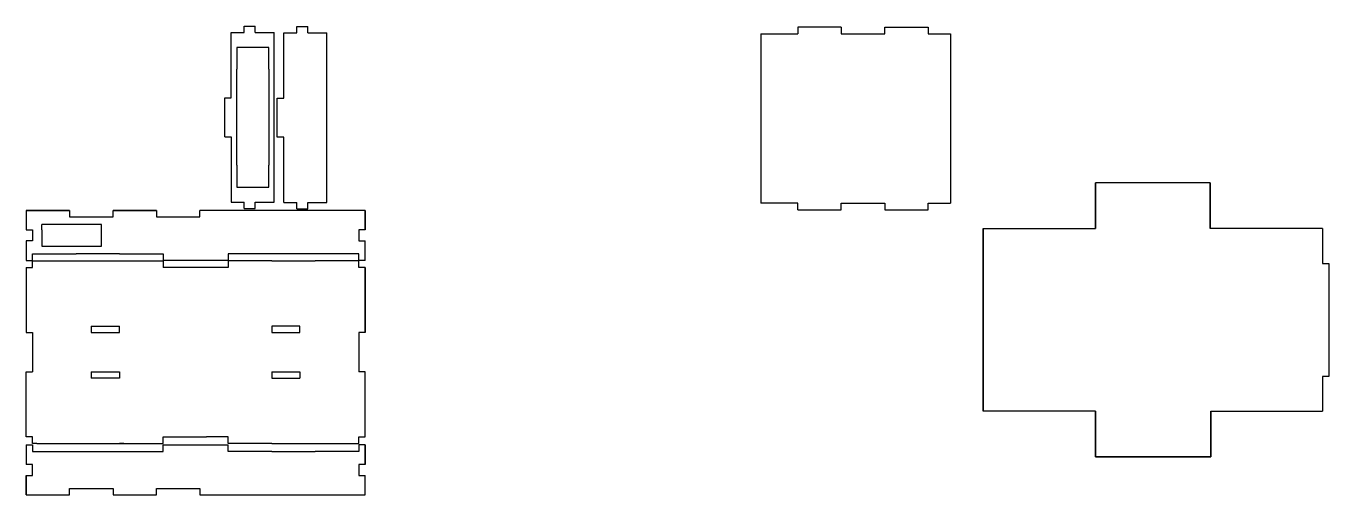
# Model space of a CAD drawing. Header units: millimetres. Extents: x 0 to 599, y 0 to 216.
import ezdxf

# ---------------------------------------------------------------- set-up
doc = ezdxf.new("R2010")
doc.units = ezdxf.units.MM

msp = doc.modelspace()

# ---------------------------------------------------------------- linework, layer by layer
for p, q in [((100.38, 212.85), (100.38, 215.85)), ((100.38, 215.85), (105.38, 215.85)), ((105.38, 212.85), (105.38, 215.85)), ((94.38, 182.85), (94.38, 212.85)), ((94.38, 212.85), (100.38, 212.85)), ((105.38, 212.85), (114.18, 212.85)), ((114.18, 134.85), (114.18, 212.85)), ((118.57, 182.65), (118.57, 212.65)), ((118.57, 212.65), (124.57, 212.65)), ((124.57, 212.65), (124.57, 215.65)), ((124.57, 215.65), (129.57, 215.65)), ((129.57, 212.65), (129.57, 215.65)), ((129.57, 212.65), (138.38, 212.65)), ((138.38, 134.65), (138.38, 212.65)), ((337.96, 212.31), (337.96, 134.31)), ((337.96, 212.31), (354.96, 212.31)), ((354.96, 215.31), (354.96, 212.31)), ((374.96, 215.31), (354.96, 215.31)), ((374.96, 215.31), (374.96, 212.31)), ((374.96, 212.31), (394.96, 212.31)), ((374.96, 212.31), (394.96, 212.31)), ((394.96, 212.31), (394.96, 215.31)), ((394.96, 215.31), (414.96, 215.31)), ((414.96, 215.31), (414.96, 212.31)), ((414.96, 212.31), (425.18, 212.31)), ((425.18, 212.31), (425.18, 134.31)), ((111.68, 205.96), (96.88, 205.96)), ((96.88, 205.96), (96.88, 195.96)), ((111.68, 195.96), (111.68, 205.96)), ((94.38, 182.85), (94.38, 195.96)), ((96.88, 171.73), (96.88, 195.96)), ((111.68, 195.96), (111.68, 151.73)), ((91.38, 182.85), (94.38, 182.85)), ((91.38, 164.85), (91.38, 182.85)), ((115.57, 182.65), (118.57, 182.65)), ((115.57, 164.65), (115.57, 182.65)), ((96.88, 151.73), (96.88, 171.73)), ((91.38, 164.85), (94.38, 164.85)), ((94.38, 164.85), (94.38, 134.85)), ((118.57, 164.65), (115.57, 164.65)), ((118.57, 134.65), (118.57, 164.65)), ((96.88, 151.73), (96.88, 141.73)), ((111.68, 141.73), (111.68, 151.73)), ((96.88, 141.73), (111.68, 141.73)), ((544.66, 143.6), (491.86, 143.6)), ((491.86, 122.6), (491.86, 143.6)), ((491.86, 143.6), (491.86, 122.6)), ((544.66, 122.6), (544.66, 143.6)), ((544.66, 143.6), (544.66, 122.6)), ((94.38, 134.85), (100.38, 134.85)), ((100.38, 131.85), (100.38, 134.85)), ((100.38, 131.85), (105.38, 131.85)), ((105.38, 131.85), (105.38, 134.85)), ((105.38, 134.85), (114.18, 134.85)), ((118.57, 134.65), (124.57, 134.65)), ((124.57, 131.65), (124.57, 134.65)), ((129.57, 131.65), (129.57, 134.65)), ((129.57, 134.65), (138.38, 134.65)), ((354.96, 134.31), (337.96, 134.31)), ((354.96, 131.31), (354.96, 134.31)), ((374.96, 131.31), (374.96, 134.31)), ((374.96, 134.31), (394.96, 134.31)), ((374.96, 134.31), (394.96, 134.31)), ((394.96, 134.31), (394.96, 131.31)), ((414.96, 131.31), (414.96, 134.31)), ((414.96, 134.31), (425.18, 134.31)), ((0, 130.99), (20, 130.99)), ((20, 130.99), (0, 130.99)), ((0, 130.99), (0, 121.99)), ((0, 130.99), (0, 121.99)), ((20, 130.99), (20, 127.99)), ((20, 127.99), (40, 127.99)), ((40, 127.99), (40, 130.99)), ((40, 130.99), (60, 130.99)), ((60, 130.99), (40, 130.99)), ((60, 130.99), (60, 127.99)), ((60, 127.99), (80, 127.99)), ((80, 127.99), (80, 130.99)), ((156, 130.99), (80, 130.99)), ((124.57, 131.65), (129.57, 131.65)), ((156, 130.99), (156, 121.99)), ((156, 121.99), (156, 130.99)), ((354.96, 131.31), (374.96, 131.31)), ((394.96, 131.31), (414.96, 131.31)), ((0, 121.99), (3, 121.99)), ((3, 121.99), (3, 116.99)), ((34.72, 124.49), (7.22, 124.49)), ((7.22, 121.99), (7.22, 124.49)), ((7.22, 121.99), (7.22, 116.99)), ((34.72, 121.99), (34.72, 124.49)), ((34.72, 114.49), (34.72, 124.49)), ((156, 121.99), (153, 121.99)), ((153, 121.99), (153, 116.99)), ((440.26, 122.6), (440.26, 38.6)), ((440.26, 38.6), (440.26, 122.6)), ((440.26, 122.6), (491.86, 122.6)), ((440.26, 122.6), (491.86, 122.6)), ((596.26, 122.6), (544.66, 122.6)), ((596.26, 122.6), (596.26, 106.6)), ((3, 116.99), (0, 116.99)), ((0, 116.99), (0, 107.99)), ((7.22, 116.99), (7.22, 114.49)), ((7.22, 114.49), (34.72, 114.49)), ((153, 116.99), (156, 116.99)), ((156, 107.99), (156, 116.99)), ((0, 107.99), (3, 107.99)), ((3, 107.99), (3, 110.99)), ((3, 110.99), (23, 110.99)), ((43, 110.99), (23, 110.99)), ((43, 110.99), (63, 110.99)), ((63, 110.99), (63, 107.99)), ((93, 107.99), (63, 107.99)), ((93, 110.99), (93, 107.99)), ((113, 110.99), (93, 110.99)), ((133, 110.99), (113, 110.99)), ((153, 110.99), (133, 110.99)), ((153, 107.99), (153, 110.99)), ((156, 107.99), (153, 107.99)), ((0, 104.72), (3, 104.72)), ((0, 104.72), (0, 74.72)), ((3, 104.72), (3, 107.72)), ((3, 107.72), (23, 107.72)), ((23, 107.72), (43, 107.72)), ((43, 107.72), (63, 107.72)), ((63, 107.72), (63, 104.72)), ((93, 104.72), (63, 104.72)), ((113, 107.72), (93, 107.72)), ((93, 107.72), (93, 104.72)), ((113, 107.72), (133, 107.72)), ((153, 107.72), (133, 107.72)), ((153, 104.72), (153, 107.72)), ((156, 104.72), (153, 104.72)), ((156, 104.72), (156, 74.72)), ((156, 74.72), (156, 104.72)), ((596.26, 106.6), (599.26, 106.6)), ((599.26, 106.6), (599.26, 54.6)), ((0, 74.72), (3, 74.72)), ((3, 74.72), (3, 56.72)), ((30, 77.72), (43, 77.72)), ((30, 77.72), (30, 74.72)), ((30, 74.72), (43, 74.72)), ((43, 74.72), (43, 77.72)), ((126, 77.72), (113, 77.72)), ((113, 77.72), (113, 74.72)), ((113, 74.72), (126, 74.72)), ((126, 74.72), (126, 77.72)), ((156, 74.72), (153, 74.72)), ((153, 74.72), (153, 56.72)), ((0, 26.72), (0, 56.72)), ((0, 56.72), (3, 56.72)), ((30, 56.72), (30, 53.72)), ((30, 56.72), (43, 56.72)), ((43, 56.72), (43, 53.72)), ((113, 56.72), (126, 56.72)), ((113, 56.72), (113, 53.72)), ((126, 56.72), (126, 53.72)), ((156, 56.72), (153, 56.72)), ((156, 26.72), (156, 56.72)), ((156, 30.72), (156, 56.72)), ((599.26, 54.6), (596.26, 54.6)), ((596.26, 54.6), (596.26, 38.6)), ((43, 53.72), (30, 53.72)), ((113, 53.72), (126, 53.72)), ((491.86, 38.6), (440.26, 38.6)), ((491.86, 38.6), (491.86, 17.6)), ((491.86, 17.6), (491.86, 38.6)), ((491.86, 38.6), (491.86, 17.6)), ((544.93, 38.6), (544.93, 17.6)), ((544.93, 17.6), (544.93, 38.6)), ((544.93, 38.6), (596.26, 38.6)), ((0, 28.72), (0, 30.72)), ((156, 28.72), (156, 30.72)), ((0, 26.72), (0, 28.72)), ((3, 26.72), (0, 26.72)), ((3, 23.72), (3, 26.72)), ((63, 23.72), (63, 26.72)), ((63, 26.72), (83, 26.72)), ((93, 26.72), (83, 26.72)), ((93, 23.72), (93, 26.72)), ((153, 23.72), (153, 26.72)), ((153, 26.72), (156, 26.72)), ((153, 23.72), (153, 25.72)), ((156, 26.72), (156, 29.72)), ((0, 23), (3, 23)), ((0, 23), (0, 14)), ((5, 23.72), (3, 23.72)), ((3, 23), (3, 20)), ((3, 20), (23, 20)), ((5, 23.72), (23, 23.72)), ((23, 23.72), (43, 23.72)), ((23, 20), (43, 20)), ((45, 23.72), (43, 23.72)), ((43, 23.72), (63, 23.72)), ((43, 20), (63, 20)), ((63, 20), (63, 23)), ((63, 23), (93, 23)), ((113, 23.72), (93, 23.72)), ((93, 20), (93, 23)), ((113, 20), (93, 20)), ((113, 23.72), (133, 23.72)), ((113, 20), (133, 20)), ((133, 23.72), (153, 23.72)), ((153, 20), (133, 20)), ((156, 23), (153, 23)), ((153, 23), (153, 20)), ((156, 23), (156, 14)), ((156, 14), (156, 23)), ((3, 14), (0, 14)), ((3, 9), (3, 14)), ((156, 14), (153, 14)), ((153, 14), (153, 9)), ((544.93, 17.6), (491.86, 17.6)), ((544.93, 17.6), (491.86, 17.6)), ((491.86, 17.6), (544.93, 17.6)), ((0, 0), (0, 9)), ((0, 9), (3, 9)), ((0, 9), (0, 0)), ((153, 9), (156, 9)), ((156, 0), (156, 9)), ((156, 0), (156, 9)), ((0, 0), (0, 3.86)), ((0, 0), (20, 0)), ((0, 0), (20, 0)), ((20, 0), (20, 3)), ((20, 3), (40, 3)), ((40, 3), (40, 0)), ((40, 0), (60, 0)), ((40, 0), (60, 0)), ((60, 0), (60, 3)), ((60, 3), (80, 3)), ((80, 3), (80, 0)), ((80, 0), (156, 0))]:
    msp.add_line(p, q)

doc.saveas('drawing.dxf')
